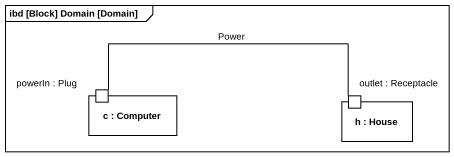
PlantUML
@startuml
mainframe ibd [Block] Domain [Domain]
rectangle "c : Computer" as c {
  port "powerIn : Plug" as powerIn_Plug
}
rectangle "h : House" as h {
  port "outlet : Receptacle" as outlet_Receptacle
}
outlet_Receptacle -left- powerIn_Plug : Power
@enduml
